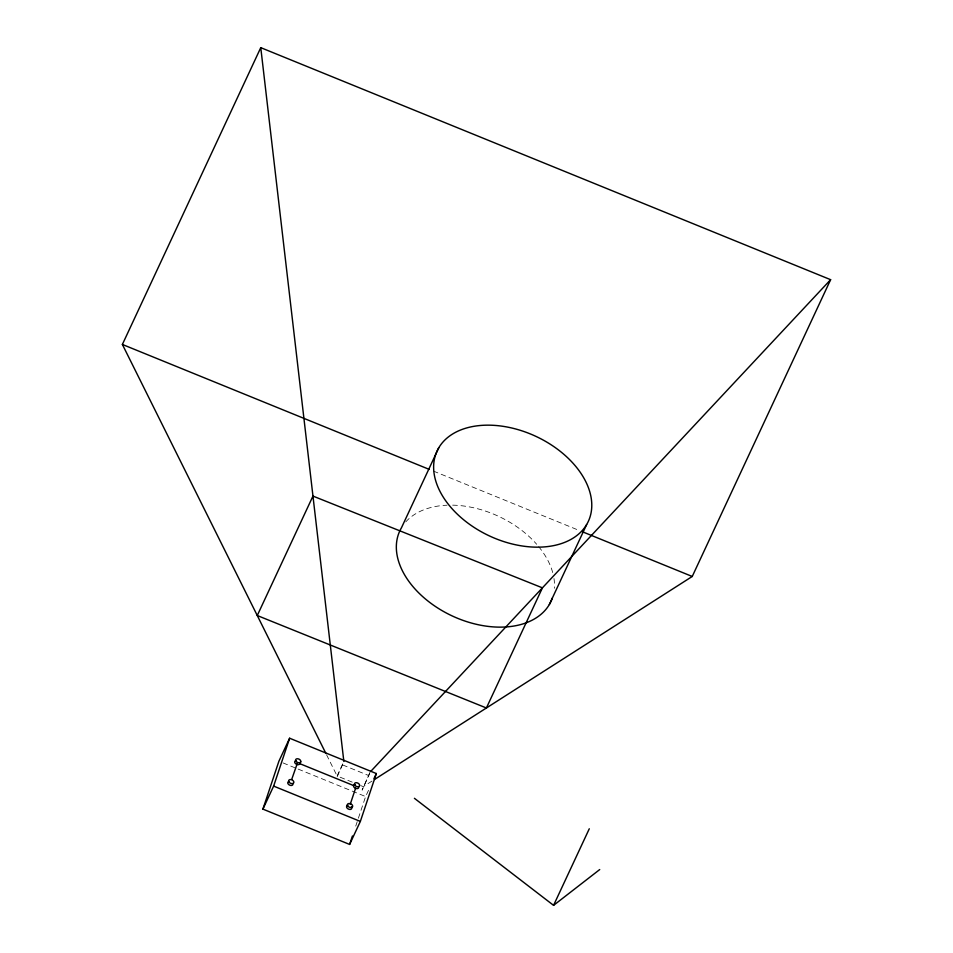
<?xml version="1.0" encoding="UTF-8"?>
<svg xmlns="http://www.w3.org/2000/svg" width="953" height="953" viewBox="0 0 953 953"><rect width="100%" height="100%" fill="white"/><g stroke="black" fill="none" stroke-linecap="round" stroke-linejoin="round"><path stroke-width="0.71" stroke-dasharray="4.76 3.57" d="M337.171 776.814L343.473 762.638M370.05 772.156L362.14 790.108L369.669 773.312M355.731 826.12L365.607 796.553L369.18 788.881M352.265 782.151L337.1 775.968L343.854 761.483M372.004 781.079L363.296 786.642L360.544 785.522M433.448 471.104L579.364 530.523M342.699 764.961L368.894 775.623M283.029 762.924L296.788 768.535M298.158 769.095L365.607 796.553M326.545 754.764L337.1 775.968M405.764 521.887A83.411 54.94 25 0 1 447.04 505.209M452.651 505.15A83.411 54.94 25 0 1 536.67 544.27M538.624 546.569A83.411 54.94 25 0 1 552.847 573.063M553.979 578.519A83.411 54.94 25 0 1 554.372 588.287"/><path stroke-width="1.43" d="M262.909 809.121L278.895 761.244L289.629 738.23L376.34 773.538L360.353 821.415L349.62 844.429L262.909 809.121L273.642 786.106L289.629 738.23M291.725 779.375L297.622 762.495M350.227 804.32L355.683 787.964M349.62 844.429L352.443 835.984M325.89 753.43L122.377 344.45L260.765 47.65L830.623 279.682L692.235 576.47L374.481 779.494M438.773 447.767L401.475 527.748A83.411 54.94 25 0 0 452.258 615.96A83.411 54.94 25 0 0 552.371 598.007M300.755 761.792L299.873 763.687L353.396 785.475M346.63 806.369L347.511 804.487M373.957 778.649L376.34 773.538M549.345 604.524L586.643 524.555A83.411 54.94 25 0 0 500.027 425.908A83.411 54.94 25 0 0 451.448 508.032A83.411 54.94 25 0 0 586.643 524.555M414.412 798.304L553.574 905.35L589.288 828.765M371.062 771.072L830.623 279.682M553.574 905.35L599.723 869.553M122.377 344.45L429.326 469.424M582.116 531.643L692.235 576.47M273.642 786.106L360.353 821.415M260.765 47.65L343.854 761.483M351.407 806.929A2.764 1.823 25 0 1 350.775 809.323A2.764 1.823 25 0 1 347.249 808.239A2.764 1.823 25 0 1 347.261 805.642M292.976 784.009A2.764 1.823 25 0 1 289.14 784.867A2.764 1.823 25 0 1 288.95 781.496M299.814 762.674A2.764 1.823 25 0 1 298.313 764.663A2.764 1.823 25 0 1 294.977 762.96A2.764 1.823 25 0 1 295.906 760.685M358.721 786.88A2.764 1.823 25 0 1 355.576 788.345A2.764 1.823 25 0 1 353.992 784.986M354.445 784.724A2.764 1.823 25 0 1 355.028 784.593M312.965 496.084L257.262 615.531L486.399 707.984L542.424 587.846L312.965 496.084M355.016 785.463A2.764 1.823 25 0 0 359.484 785.963A2.764 1.823 25 0 0 356.553 782.711A2.764 1.823 25 0 0 355.016 785.463M289.021 782.068A2.764 1.823 25 0 0 293.56 783.021A2.764 1.823 25 0 0 291.13 779.625A2.764 1.823 25 0 0 289.021 782.068M347.845 806.012A2.764 1.823 25 0 0 352.396 806.977A2.764 1.823 25 0 0 349.965 803.582A2.764 1.823 25 0 0 347.845 806.012M295.978 761.256A2.764 1.823 25 0 0 300.517 762.209A2.764 1.823 25 0 0 298.086 758.814A2.764 1.823 25 0 0 295.978 761.256"/></g></svg>
